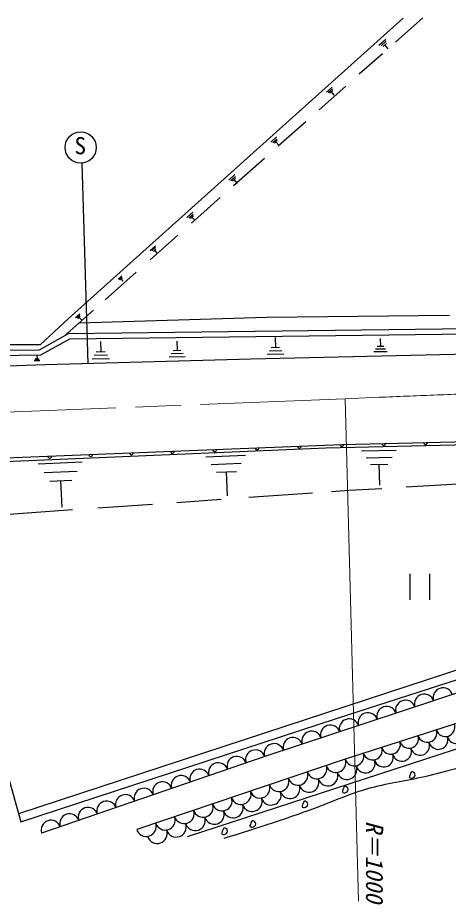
# Model space of a CAD drawing. Units: millimetres, scale not verified. Extents: x 40000 to 680000, y 20000 to 380000.
# Drawn here: x 193758 to 226836, y 249228 to 317409 of the extents above; entities that cross this region are included whole.
import ezdxf
from ezdxf.enums import TextEntityAlignment as Align

# ---------------------------------------------------------------- set-up
doc = ezdxf.new("R2010")
doc.units = ezdxf.units.MM
doc.header["$LTSCALE"] = 1000
doc.linetypes.add('CHAIN', pattern=[18.5, 12, -1.5, 3.5, -1.5])
for name, color, linetype, lineweight in [('M-BGD', 7, 'Continuous', 25), ('M-BMK', 2, 'CHAIN', 13), ('M-STR-HTXT', 7, 'Continuous', 13), ('M-STR-STRC', 7, 'Continuous', 25)]:
    doc.layers.add(name, color=color, linetype=linetype, lineweight=lineweight)
doc.styles.add('ＭＳ ゴシック', font='')
doc.styles.get('ＭＳ ゴシック').set_extended_font_data('MS Gothic')

msp = doc.modelspace()

# ---------------------------------------------------------------- linework, layer by layer
at = {"layer": 'M-BGD'}
for p, q in [((223378, 317382), (197642, 294279)), ((224890, 317409), (222776, 315534)), ((221510, 315302), (222030, 315762)), ((221670, 315262), (222060, 315602)), ((221830, 315212), (222080, 315442)), ((222230, 315022), (221960, 315332)), ((221772, 314642), (220003, 313073)), ((218975, 312160), (216913, 310330)), ((217490, 311692), (217910, 312072)), ((217620, 311662), (217940, 311942)), ((217750, 311622), (217960, 311812)), ((218080, 311462), (217860, 311722)), ((215882, 309415), (213762, 307534)), ((213210, 307852), (213650, 308252)), ((213350, 307822), (213680, 308112)), ((213480, 307782), (213700, 307972)), ((213830, 307612), (213590, 307882)), ((212705, 306596), (210331, 304489)), ((209970, 304942), (210450, 305372)), ((210120, 304902), (210480, 305222)), ((210260, 304862), (210500, 305072)), ((210640, 304682), (210380, 304972)), ((209320, 303593), (207104, 301625)), ((206760, 302062), (207200, 302462)), ((206900, 302032), (207230, 302322)), ((207030, 301992), (207250, 302182)), ((207380, 301822), (207140, 302092)), ((206070, 300708), (203942, 298820)), ((203940, 299532), (204330, 299882)), ((204060, 299502), (204350, 299762)), ((204180, 299462), (204370, 299642)), ((204480, 299322), (204280, 299552)), ((202869, 297868), (200474, 295742)), ((201470, 297322), (201760, 297572)), ((201560, 297302), (201780, 297482)), ((201650, 297272), (201790, 297392)), ((201870, 297162), (201720, 297332)), ((199587, 294955), (197333, 292954)), ((198190, 294372), (198520, 294672)), ((198290, 294342), (198540, 294572)), ((212862, 294401), (226926, 294566)), ((197642, 294279), (195481, 292276)), ((266922, 293996), (197627, 293119)), ((198390, 294312), (198560, 294462)), ((198471, 293965), (212862, 294401)), ((198650, 294192), (198480, 294392)), ((266927, 293596), (197734, 292721)), ((197627, 293119), (195410, 291877)), ((197734, 292721), (195517, 291478)), ((200110, 292542), (200130, 291732)), ((205980, 292572), (206000, 291842)), ((213540, 292832), (213560, 292072)), ((221610, 292762), (221630, 292152)), ((195481, 292276), (162449, 292339)), ((195410, 291877), (162480, 291528)), ((206300, 291852), (205700, 291832)), ((211686, 291210), (266941, 292496)), ((214050, 291822), (213090, 291802)), ((213880, 292072), (213240, 292062)), ((222010, 291952), (221250, 291942)), ((221880, 292152), (221370, 292142)), ((195517, 291478), (161573, 291119)), ((195400, 291142), (195080, 291132)), ((195340, 291222), (195130, 291212)), ((195230, 291472), (195240, 291222)), ((195893, 290768), (211686, 291210)), ((200820, 291212), (199470, 291172)), ((200650, 291482), (199630, 291452)), ((200470, 291742), (199790, 291722)), ((206620, 291372), (205400, 291342)), ((206460, 291612), (205550, 291592)), ((214210, 291572), (212930, 291542)), ((222140, 291752), (221120, 291732)), ((161735, 289723), (195893, 290768)), ((195450, 291062), (195030, 291042)), ((218657, 284626), (234748, 284998)), ((180461, 282799), (217419, 284369)), ((205639, 284103), (218657, 284626)), ((217419, 284369), (239493, 284875)), ((180493, 283114), (205639, 284103)), ((208210, 283682), (211270, 283812)), ((220180, 284132), (222840, 284192)), ((220530, 283612), (222520, 283662)), ((195320, 283132), (198710, 283282)), ((208620, 283092), (210920, 283182)), ((220870, 283092), (222200, 283122)), ((221570, 281512), (221540, 283112)), ((195780, 282472), (198320, 282582)), ((209030, 282492), (210560, 282552)), ((209870, 280692), (209800, 282522)), ((196230, 281812), (197920, 281882)), ((197160, 279812), (197080, 281852)), ((219191, 281078), (217855, 280985)), ((221731, 281227), (219191, 281078)), ((227585, 281571), (223592, 281336)), ((209389, 280394), (205976, 280155)), ((216414, 280884), (211509, 280542)), ((197955, 279595), (193111, 279257)), ((204124, 280026), (199915, 279732)), ((187442, 278948), (193989, 255645)), ((223900, 272695), (223900, 274695)), ((225400, 274695), (225400, 272695)), ((241576, 270165), (212734, 260648)), ((218315, 263594), (239491, 270434)), ((233948, 269407), (193815, 256263)), ((239903, 267220), (218926, 260445)), ((193989, 255645), (218315, 263594)), ((206808, 254516), (234170, 263441)), ((212734, 260648), (195594, 254763)), ((218926, 260445), (202900, 255037))]:
    msp.add_line(p, q, dxfattribs=at)
for centre, radius, start, end in [((212148, 284364), 150, 182.29795, 2.29795), ((215403, 284495), 150, 182.29795, 2.29795), ((218657, 284626), 150, 182.29795, 1.32661), ((221875, 284700), 150, 181.32661, 1.32661), ((225093, 284775), 150, 181.32661, 1.32661), ((196209, 283732), 150, 182.25231, 2.25231), ((199353, 283856), 150, 182.25231, 2.25231), ((202496, 283980), 150, 182.25231, 2.25231), ((205639, 284103), 150, 182.25231, 2.29795), ((208894, 284234), 150, 182.29795, 2.29795), ((226434, 265168), 759, 18.26023, 198.26023), ((224992, 264693), 759, 18.26023, 198.26023), ((223550, 264217), 759, 18.26023, 198.26023), ((220666, 263265), 759, 18.26023, 198.26023), ((222108, 263741), 759, 18.26023, 198.26023), ((219223, 262789), 759, 18.26023, 198.26023), ((216339, 261838), 759, 18.26023, 198.26023), ((217781, 262313), 759, 18.26023, 198.26023), ((225219, 262477), 735, 197.89949, 17.89949), ((226617, 262929), 735, 197.89949, 17.89949), ((227468, 262389), 735, 197.89949, 17.89949), ((214897, 261362), 759, 18.26023, 198.26023), ((223820, 262026), 735, 197.89949, 17.89949), ((226070, 261938), 735, 197.89949, 17.89949), ((212020, 260403), 755, 18.94979, 198.94979), ((213455, 260886), 759, 18.26023, 198.26023), ((221023, 261122), 735, 197.89949, 17.89949), ((222422, 261574), 735, 197.89949, 17.89949), ((223273, 261034), 735, 197.89949, 17.89949), ((224671, 261486), 735, 197.89949, 17.89949), ((210591, 259912), 755, 18.94979, 198.94979), ((219625, 260671), 735, 197.89949, 17.89949), ((221874, 260583), 735, 197.89949, 17.89949), ((209163, 259422), 755, 18.94979, 198.94979), ((216740, 259707), 769, 198.64431, 18.64431), ((218197, 260199), 769, 198.64431, 18.64431), ((219048, 259659), 769, 198.64431, 18.64431), ((220476, 260131), 735, 197.89949, 17.89949), ((206306, 258441), 755, 18.94979, 198.94979), ((207735, 258932), 755, 18.94979, 198.94979), ((215283, 259216), 769, 198.64431, 18.64431), ((217591, 259168), 769, 198.64431, 18.64431), ((204878, 257951), 755, 18.94979, 198.94979), ((212370, 258233), 769, 198.64431, 18.64431), ((213827, 258724), 769, 198.64431, 18.64431), ((214677, 258185), 769, 198.64431, 18.64431), ((216134, 258676), 769, 198.64431, 18.64431), ((202022, 256970), 755, 18.94979, 198.94979), ((203450, 257460), 755, 18.94979, 198.94979), ((210913, 257741), 769, 198.64431, 18.64431), ((213220, 257693), 769, 198.64431, 18.64431), ((200593, 256480), 755, 18.94979, 198.94979), ((209456, 257249), 769, 198.64431, 18.64431), ((211764, 257201), 769, 198.64431, 18.64431), ((199165, 255989), 755, 18.94979, 198.94979), ((206542, 256266), 769, 198.64431, 18.64431), ((207999, 256758), 769, 198.64431, 18.64431), ((208850, 256218), 769, 198.64431, 18.64431), ((210307, 256710), 769, 198.64431, 18.64431), ((196308, 255008), 755, 18.94979, 198.94979), ((197737, 255499), 755, 18.94979, 198.94979), ((205085, 255775), 769, 198.64431, 18.64431), ((207393, 255727), 769, 198.64431, 18.64431), ((203628, 255283), 769, 198.64431, 18.64431), ((205936, 255235), 769, 198.64431, 18.64431), ((204479, 254744), 769, 198.64431, 18.64431)]:
    msp.add_arc(centre, radius, start, end, dxfattribs=at)
for points, knots in [([(271280, 284023), (271217, 282936), (271155, 281849), (271278, 280786), (271369, 280004), (271560, 279236), (271830, 278468), (272056, 277826), (272337, 277185), (272327, 276537), (272314, 275694), (271810, 274839), (271168, 274219), (270682, 273750), (270118, 273416), (269512, 273171), (268768, 272869), (267962, 272703), (267250, 272343), (266508, 271968), (265869, 271384), (265153, 270963), (263753, 270142), (262060, 269948), (260462, 269529), (258004, 268884), (255772, 267706), (253399, 266880), (251984, 266387), (250519, 266020), (249039, 265776), (248307, 265655), (247571, 265565), (246832, 265500), (245762, 265407), (244685, 265367), (243631, 265169), (242522, 264961), (241439, 264576), (240430, 264065), (239562, 263625), (238748, 263092), (237892, 262631), (236624, 261948), (235263, 261426), (233863, 261085), (232516, 260758), (231133, 260600), (229780, 260313), (228184, 259975), (226629, 259457), (225034, 259099), (223564, 258769), (222061, 258573), (220619, 258161), (219437, 257822), (218295, 257338), (217143, 256891), (214658, 255929), (212120, 255141), (209582, 254353)], [0, 0, 0, 0, 1, 1, 1, 2, 2, 2, 3, 3, 3, 4, 4, 4, 5, 5, 5, 6, 6, 6, 7, 7, 7, 8, 8, 8, 9, 9, 9, 10, 10, 10, 11, 11, 11, 12, 12, 12, 13, 13, 13, 14, 14, 14, 15, 15, 15, 16, 16, 16, 17, 17, 17, 18, 18, 18, 19, 19, 19, 20, 20, 20, 20]), ([(223890, 259200), (223936, 259319), (223963, 259455), (224046, 259473), (224121, 259489), (224240, 259411), (224280, 259317), (224330, 259200), (224258, 259058), (224124, 259005), (224018, 258964), (223874, 258978), (223851, 259044), (223838, 259083), (223867, 259139), (223890, 259200)], [0, 0, 0, 0, 1, 1, 1, 2, 2, 2, 3, 3, 3, 4, 4, 4, 5, 5, 5, 5]), ([(218741, 258087), (218787, 258206), (218814, 258342), (218897, 258360), (218972, 258376), (219091, 258299), (219131, 258204), (219181, 258087), (219109, 257945), (218975, 257892), (218869, 257851), (218725, 257865), (218702, 257931), (218689, 257970), (218718, 258027), (218741, 258087)], [0, 0, 0, 0, 1, 1, 1, 2, 2, 2, 3, 3, 3, 4, 4, 4, 5, 5, 5, 5]), ([(215642, 256947), (215688, 257066), (215715, 257202), (215798, 257220), (215873, 257236), (215992, 257158), (216032, 257064), (216082, 256947), (216010, 256805), (215876, 256752), (215770, 256711), (215626, 256725), (215603, 256791), (215590, 256830), (215619, 256886), (215642, 256947)], [0, 0, 0, 0, 1, 1, 1, 2, 2, 2, 3, 3, 3, 4, 4, 4, 5, 5, 5, 5]), ([(211635, 255444), (211681, 255563), (211708, 255699), (211791, 255717), (211865, 255733), (211984, 255655), (212025, 255561), (212074, 255444), (212003, 255302), (211869, 255249), (211763, 255207), (211618, 255222), (211596, 255288), (211583, 255327), (211611, 255383), (211635, 255444)], [0, 0, 0, 0, 1, 1, 1, 2, 2, 2, 3, 3, 3, 4, 4, 4, 5, 5, 5, 5]), ([(209470, 254888), (209516, 255007), (209543, 255143), (209626, 255161), (209700, 255177), (209820, 255100), (209860, 255005), (209910, 254888), (209838, 254746), (209704, 254694), (209598, 254652), (209454, 254666), (209431, 254733), (209418, 254771), (209447, 254828), (209470, 254888)], [0, 0, 0, 0, 1, 1, 1, 2, 2, 2, 3, 3, 3, 4, 4, 4, 5, 5, 5, 5])]:
    msp.add_open_spline(points, degree=3, knots=knots, dxfattribs=at)
at = {"layer": 'M-BMK'}
msp.add_line((170831, 286230), (218906, 288145), dxfattribs=at)
msp.add_open_spline([(218906, 288145), (224495, 288374), (230084, 288602), (235676, 288760), (240532, 288897), (245390, 288980), (250248, 289038), (253602, 289078), (256957, 289106), (260311, 289093), (260870, 289091), (261429, 289088), (261988, 289083), (262547, 289078), (263106, 289072), (263665, 289065), (264225, 289058), (264784, 289049), (265342, 289038), (265823, 289029), (266304, 289017), (266785, 289008), (267266, 288999), (267746, 288993), (268227, 288973), (268404, 288965), (268582, 288956), (268759, 288947)], degree=3, knots=[0, 0, 0, 0, 1, 1, 1, 2, 2, 2, 3, 3, 3, 4, 4, 4, 5, 5, 5, 6, 6, 6, 7, 7, 7, 8, 8, 8, 9, 9, 9, 9], dxfattribs=at)
at = {"layer": 'M-STR-HTXT'}
msp.add_line((218906, 288145), (219951, 249533), dxfattribs=at)
at = {"layer": 'M-STR-STRC'}
msp.add_line((198669, 306246), (199154, 290859), dxfattribs=at)
msp.add_circle((198594, 307443), 1200, dxfattribs=at)

# ---------------------------------------------------------------- texts
at = {"layer": 'M-STR-HTXT', "style": 'ＭＳ ゴシック', "oblique": 15}
msp.add_text('R＝1000', height=1320, rotation=270, dxfattribs=at).set_placement((220123, 255716), align=Align.BOTTOM_LEFT)
at = {"layer": 'M-STR-STRC', "style": 'ＭＳ ゴシック'}
msp.add_text('S', height=1320, dxfattribs=at).set_placement((198114, 306526), align=Align.BOTTOM_LEFT)

doc.saveas('drawing.dxf')
